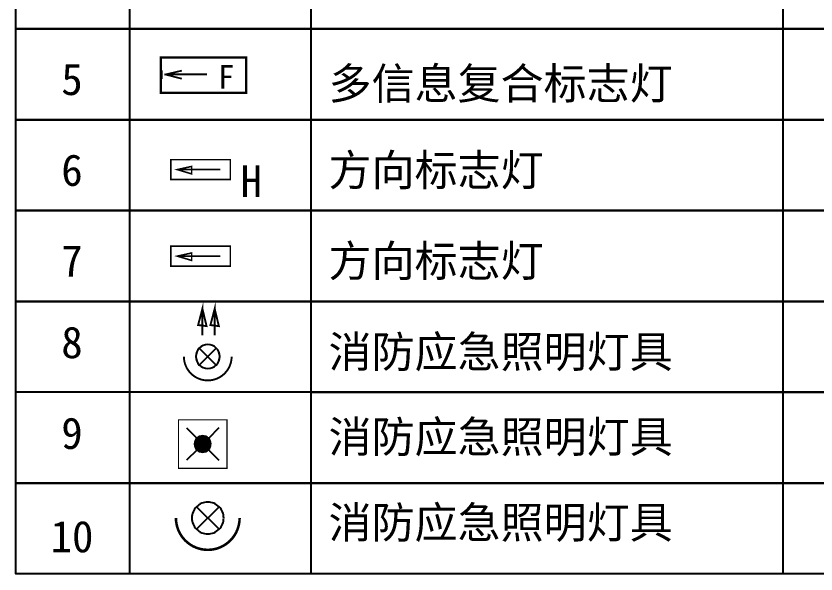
# Model space of a CAD drawing. Header units: millimetres. Extents: x -633009578 to 5705885, y -633235091 to 2571734.
# Drawn here: x 2446392 to 2451669, y 2011471 to 2015151 of the extents above; entities that cross this region are included whole.
import ezdxf
from ezdxf.enums import TextEntityAlignment as Align

# ---------------------------------------------------------------- set-up
doc = ezdxf.new("R2010")
doc.units = ezdxf.units.MM
doc.header["$LTSCALE"] = 1000
doc.header["$MEASUREMENT"] = 0
doc.layers.get('0').update_dxf_attribs({"color": 9})
doc.layers.add('000000000000电气', color=7, linetype='Continuous')
doc.layers.add('设备-照明', color=3, linetype='Continuous')
doc.styles.add('_TEL_DIM', font='simhei.ttf', dxfattribs={"height": 3.5, "bigfont": 'HZTXT'})
doc.styles.add('ELEC-DIM', font='simhei.ttf')
doc.styles.add('IDQSTYLE', font='simhei.ttf', dxfattribs={"width": 0.707, "bigfont": 'hztxt.shx'})

# ---------------------------------------------------------------- blocks, each defined once
blk = doc.blocks.new('HC000078')
at = {"color": 0, "linetype": 'Continuous', "const_width": 0.2}
for points in [[(-3.75, 1.25), (3.75, 1.25), (3.75, -1.25), (-3.75, -1.25), (-3.75, 1.25)], [(2.5, 0), (-2.5, 0)]]:
    blk.add_lwpolyline(points, dxfattribs=at)
blk.add_lwpolyline([(2.92, 0), (1.12, 0.4), (1.12, -0.54)], close=True, dxfattribs=at)
at = {"color": 0, "style": 'IDQSTYLE', "width": 0.7}
blk.add_attdef('PSFHATT', (5.75, -1.25), '', height=2.5, dxfattribs=at)
blk = doc.blocks.new('*X206')
at = {"color": 0, "linetype": 'Continuous'}
for p, q in [((279.61, 223.04), (280.95, 224.38)), ((279.62, 223.34), (280.65, 224.37)), ((279.65, 222.8), (281.19, 224.34)), ((279.73, 222.59), (281.39, 224.26)), ((279.79, 223.79), (280.2, 224.2)), ((279.83, 222.42), (281.57, 224.16)), ((279.96, 222.26), (281.73, 224.03)), ((280.11, 222.13), (281.86, 223.88)), ((280.29, 222.02), (281.97, 223.7)), ((280.49, 221.94), (282.05, 223.5)), ((280.72, 221.89), (282.1, 223.27)), ((281.01, 221.89), (282.1, 222.98)), ((281.41, 222.01), (281.98, 222.58))]:
    blk.add_line(p, q, dxfattribs=at)
blk = doc.blocks.new('HC000072')
at = {"color": 0, "linetype": 'Continuous'}
for p, q in [((-2.5, 2.5), (-0.88, 0.88)), ((2.5, 2.5), (0.88, 0.88)), ((-0.88, -0.88), (-2.5, -2.5)), ((0.88, -0.88), (2.5, -2.5))]:
    blk.add_line(p, q, dxfattribs=at)
at = {"color": 0, "linetype": 'Continuous', "const_width": 0.2}
blk.add_lwpolyline([(-3.75, 3.75), (3.75, 3.75), (3.75, -3.75), (-3.75, -3.75)], close=True, dxfattribs=at)
at = {"color": 0, "linetype": 'Continuous'}
for start, end in [(90, 135), (45, 90), (135, 180), (180, 225), (0, 45), (315, 0), (225, 270), (270, 315)]:
    blk.add_arc((0, 0), 1.25, start, end, dxfattribs=at)
blk.add_blockref('*X206', (-280.86, -223.13), dxfattribs=at)
at = {"color": 0, "style": 'IDQSTYLE', "width": 0.7}
blk.add_attdef('PSFHATT', (5.75, -3.75), '', height=2.5, dxfattribs=at)
blk = doc.blocks.new('$equip_U$00000097(PC-20190719OMEG)')
h = blk.add_hatch()
h.set_pattern_fill('ANGLE', color=3, scale=0.25)
h.set_pattern_definition([(0, (-95.9029, -36.0327), (0, 0.873125), [0.635, -0.238125]), (90, (-95.9029, -36.0327), (-0.873125, 5e-17), [0.635, -0.238125])])
h.paths.add_polyline_path([(-0.653, 0.009), (-0.365, -0.063), (-0.365, 0.081)])
at = {"color": 3}
for p, q in [((-0.72, 0.3), (-0.72, -0.3)), ((0.72, 0.3), (-0.72, 0.3)), ((0.72, -0.3), (0.72, 0.3)), ((-0.708, 0.081), (-0.708, -0.063)), ((-0.653, 0.009), (-0.365, 0.081)), ((-0.365, -0.063), (-0.653, 0.009)), ((0.056, 0.009), (-0.605, 0.009)), ((-0.72, -0.3), (0.72, -0.3))]:
    blk.add_line(p, q, dxfattribs=at)
at = {"color": 3, "const_width": 0.04}
blk.add_lwpolyline([(-0.72, 0.3), (-0.72, -0.3), (0.72, -0.3), (0.72, 0.3), (-0.72, 0.3), (-0.72, -0.3)], dxfattribs=at)
for p in [(0, 0.3), (-0.72, 0), (0.72, 0), (0, -0.3)]:
    blk.add_point(p)
at = {"color": 3, "style": '_TEL_DIM'}
blk.add_attdef('F', text='', height=0.4, dxfattribs=at).set_placement((0.384, -0.03), align=Align.MIDDLE_CENTER)
at = {"color": 7, "style": '_TEL_DIM', "flags": 1}
for tag in ['A', 'REMARK']:
    blk.add_attdef(tag, text='', height=0.000025, dxfattribs=at).set_placement((0, 0), align=Align.MIDDLE_CENTER)
at = {"color": 7, "style": '_TEL_DIM'}
blk.add_attdef('$TEXT$', text='', height=0.000025, dxfattribs=at).set_placement((0.384, -0.03), align=Align.MIDDLE_CENTER)
blk = doc.blocks.new('HC000063')
at = {"color": 0, "linetype": 'Continuous'}
for p, q in [((-0.884, -0.884), (0.884, 0.884)), ((-0.884, 0.884), (0.884, -0.884))]:
    blk.add_line(p, q, dxfattribs=at)
at = {"color": 0, "linetype": 'Continuous', "const_width": 0.2}
blk.add_lwpolyline([(0, 2.5, 0.198912), (-1.768, 1.768, 0.198912), (-2.5, 0, 0.198912), (-1.768, -1.768, 0.198912), (0, -2.5)], format="xyb", dxfattribs=at)
at = {"color": 0, "linetype": 'Continuous'}
for start, end in [(135, 180), (90, 135), (45, 90), (0, 45), (180, 225), (315, 0), (225, 270), (270, 315)]:
    blk.add_arc((0, 0), 1.25, start, end, dxfattribs=at)
at = {"color": 0, "style": 'IDQSTYLE', "width": 0.7}
blk.add_attdef('PSFHATT', (3.25, -2.5), '', height=2.5, dxfattribs=at)
blk = doc.blocks.new('HC000064')
at = {"color": 0, "linetype": 'Continuous'}
for p, q in [((-0.884, -0.884), (0.884, 0.884)), ((-0.884, 0.884), (0.884, -0.884))]:
    blk.add_line(p, q, dxfattribs=at)
at = {"color": 0, "linetype": 'Continuous', "const_width": 0.2}
blk.add_lwpolyline([(0, 2.5, 0.198912), (-1.768, 1.768, 0.198912), (-2.5, 0, 0.198912), (-1.768, -1.768, 0.198912), (0, -2.5)], format="xyb", dxfattribs=at)
for points in [[(2.227, 0.566), (5.003, 0.562), (3.296, 1.01), (3.186, 0.126), (5.003, 0.562)], [(2.224, -0.721), (5.001, -0.725), (3.294, -0.277), (3.184, -1.161), (5.001, -0.725)]]:
    blk.add_lwpolyline(points, dxfattribs=at)
at = {"color": 0, "linetype": 'Continuous'}
for start, end in [(135, 180), (90, 135), (45, 90), (0, 45), (315, 0), (180, 225), (225, 270), (270, 315)]:
    blk.add_arc((0, 0), 1.25, start, end, dxfattribs=at)
at = {"color": 0, "style": 'IDQSTYLE', "width": 0.7}
blk.add_attdef('PSFHATT', (7.003, -2.5), '', height=2.5, dxfattribs=at)

msp = doc.modelspace()

# ---------------------------------------------------------------- linework, layer by layer
at = {"layer": '000000000000电气'}
for p, q in [((2447140.3, 2015664.3), (2447140.3, 2013479.6)), ((2448337.6, 2015664.3), (2448337.6, 2013479.6)), ((2451449.9, 2015664.3), (2451449.9, 2013479.6)), ((2447140.3, 2013867.2), (2447140.3, 2013268.2)), ((2448337.6, 2013867.2), (2448337.6, 2013268.2)), ((2451449.9, 2013867.2), (2451449.9, 2013268.2)), ((2447140.3, 2013268.2), (2447140.3, 2012669.1)), ((2448337.6, 2013268.2), (2448337.6, 2012669.1)), ((2451449.9, 2013268.2), (2451449.9, 2011471.1)), ((2448337.6, 2012707.6), (2448337.6, 2012070.1)), ((2451449.9, 2012707.6), (2451449.9, 2012070.1)), ((2447140.3, 2012669.1), (2447140.3, 2012070.1)), ((2448337.6, 2012669.1), (2448337.6, 2011471.1)), ((2451449.9, 2012669.1), (2451449.9, 2011471.1)), ((2447140.3, 2012070.1), (2447140.3, 2011471.1))]:
    msp.add_line(p, q, dxfattribs=at)
for points in [[(2446391.5, 2015664.3), (2465317.9, 2015664.3), (2465317.9, 2015065.3), (2446391.5, 2015065.3)], [(2446391.5, 2015065.3), (2465317.9, 2015065.3), (2465317.9, 2014466.3), (2446391.5, 2014466.3)], [(2446391.5, 2014466.3), (2465317.9, 2014466.3), (2465317.9, 2013867.2), (2446391.5, 2013867.2)], [(2446391.5, 2013867.2), (2465317.9, 2013867.2), (2465317.9, 2013268.2), (2446391.5, 2013268.2)], [(2446391.5, 2012070.1), (2465317.9, 2012070.1), (2465317.9, 2011471.1), (2446391.5, 2011471.1)]]:
    msp.add_lwpolyline(points, close=True, dxfattribs=at)
for points in [[(2446391.5, 2012669.1), (2446391.5, 2012669.1), (2446391.5, 2013268.2), (2465317.9, 2013268.2), (2465317.9, 2012669.1), (2446391.5, 2012669.1)], [(2448337.6, 2012669.1), (2465317.9, 2012669.1), (2465317.9, 2012070.1), (2446391.5, 2012070.1), (2446391.5, 2012669.1)]]:
    msp.add_lwpolyline(points, dxfattribs=at)

# ---------------------------------------------------------------- block references
at = {"layer": '000000000000电气', "xscale": -52.416, "yscale": 52.416, "zscale": 52.416, "rotation": 359.9999999999998}
for p in [(2447608.9, 2014137.9, 104542.4), (2447608.9, 2013567.2, 104542.4)]:
    msp.add_blockref('HC000078', p, dxfattribs=at)
at = {"layer": '000000000000电气', "xscale": 42.588, "yscale": 42.588, "zscale": 42.588}
msp.add_blockref('HC000072', (2447623.1, 2012328.1), dxfattribs=at)
at = {"layer": '设备-照明', "xscale": 389.8822200000001, "yscale": 389.8822200000001, "zscale": 389.8822200000001}
msp.add_blockref('$equip_U$00000097(PC-20190719OMEG)', (2447628.3, 2014760.9), dxfattribs=at).add_auto_attribs({'F': 'F', '$TEXT$': 'REMARK'})
at = {"layer": '设备-照明', "rotation": 90}
for name, p, xscale, yscale, zscale in [('HC000064', (2447656.6, 2012905), 63, 63, 63), ('HC000063', (2447656.7, 2011840.3), 84, 84, 84)]:
    msp.add_blockref(name, p, dxfattribs=dict(at, xscale=xscale, yscale=yscale, zscale=zscale))

# ---------------------------------------------------------------- texts
at = {"layer": '000000000000电气', "style": 'ELEC-DIM'}
for s, p in [('5', (2446760.9, 2014629.7)), ('6', (2446760.9, 2014030.7)), ('7', (2446760.9, 2013431.7)), ('8', (2446760.9, 2012894.6)), ('9', (2446760.9, 2012295.6)), ('10', (2446760.9, 2011614.1))]:
    msp.add_text(s, height=208, dxfattribs=at).set_placement(p, align=Align.CENTER)
for s, p in [('多信息复合标志灯', (2448453.5, 2014601.8)), ('方向标志灯', (2448453.5, 2014030.7)), ('方向标志灯', (2448453.5, 2013431.7)), ('消防应急照明灯具', (2448453.5, 2012832.6)), ('消防应急照明灯具', (2448453.5, 2012272)), ('消防应急照明灯具', (2448453.5, 2011707))]:
    msp.add_text(s, height=208, dxfattribs=at).set_placement(p)
msp.add_text('H', height=208, dxfattribs=at).set_placement((2447943.8, 2014062.1, 104542.4), align=Align.MIDDLE_CENTER)

doc.saveas('drawing.dxf')
